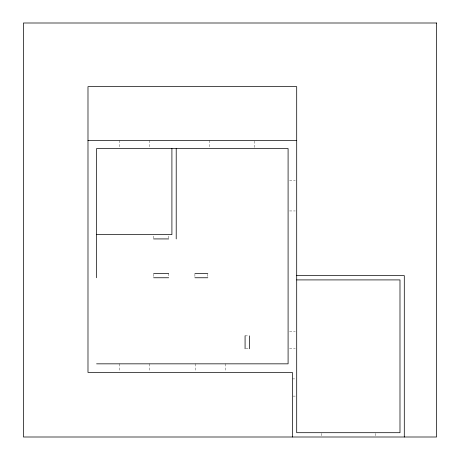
<?xml version="1.0" encoding="UTF-8"?>
<svg xmlns="http://www.w3.org/2000/svg" width="460" height="460" viewBox="0 0 460 460"><rect width="100%" height="100%" fill="white"/><g stroke="black" fill="none" stroke-linecap="round" stroke-linejoin="round"><path stroke-width="0.34" stroke-dasharray="2.3 1.72" d="M289.524 180.82L295.262 180.82M289.524 210.95L295.262 210.95M289.524 331.556L295.262 331.556M245.077 335.863L248.659 335.863M245.789 348.772L248.659 348.772M289.524 348.772L295.262 348.772M292.393 378.902L295.262 378.902M293.112 396.112L295.262 396.112M375.239 433.412L375.239 437M321.442 433.412L321.442 437M254.759 141.122L254.759 147.867M225.705 363.837L225.705 371.726M209.57 140.449L209.57 147.867M207.799 274.171L207.799 277.041M195.58 363.837L195.58 371.726M194.902 274.171L194.902 277.76M168.682 236.055L168.682 238.205M168.682 273.458L168.682 277.041M153.617 236.055L153.617 238.924M153.617 274.171L153.617 277.041M149.316 140.449L149.316 147.867M149.316 363.837L149.316 371.726M119.192 140.449L119.192 147.867M119.192 363.837L119.192 371.726"/><path stroke-width="0.69" d="M87.986 140.449L296.7 140.449M96.594 234.617L171.908 234.617L171.908 148.545M153.617 238.924L168.682 238.924M153.617 273.458L168.682 273.458M194.902 273.458L207.799 273.458M296.7 275.609L404.294 275.609L404.294 437M153.617 277.76L168.682 277.76M194.902 277.76L207.799 277.76M296.7 279.91L399.987 279.91L399.987 432.699L296.7 432.699L296.7 86.652L87.986 86.652L87.986 372.445L292.393 372.445L292.393 437M96.594 363.837L288.092 363.837L288.092 148.545L96.594 148.545L96.594 277.76M249.377 335.863L249.377 348.772M245.077 335.863L245.077 348.772M176.214 148.545L176.214 238.924M436.569 23L23.431 23L23.431 437L436.569 437L436.569 23"/></g></svg>
